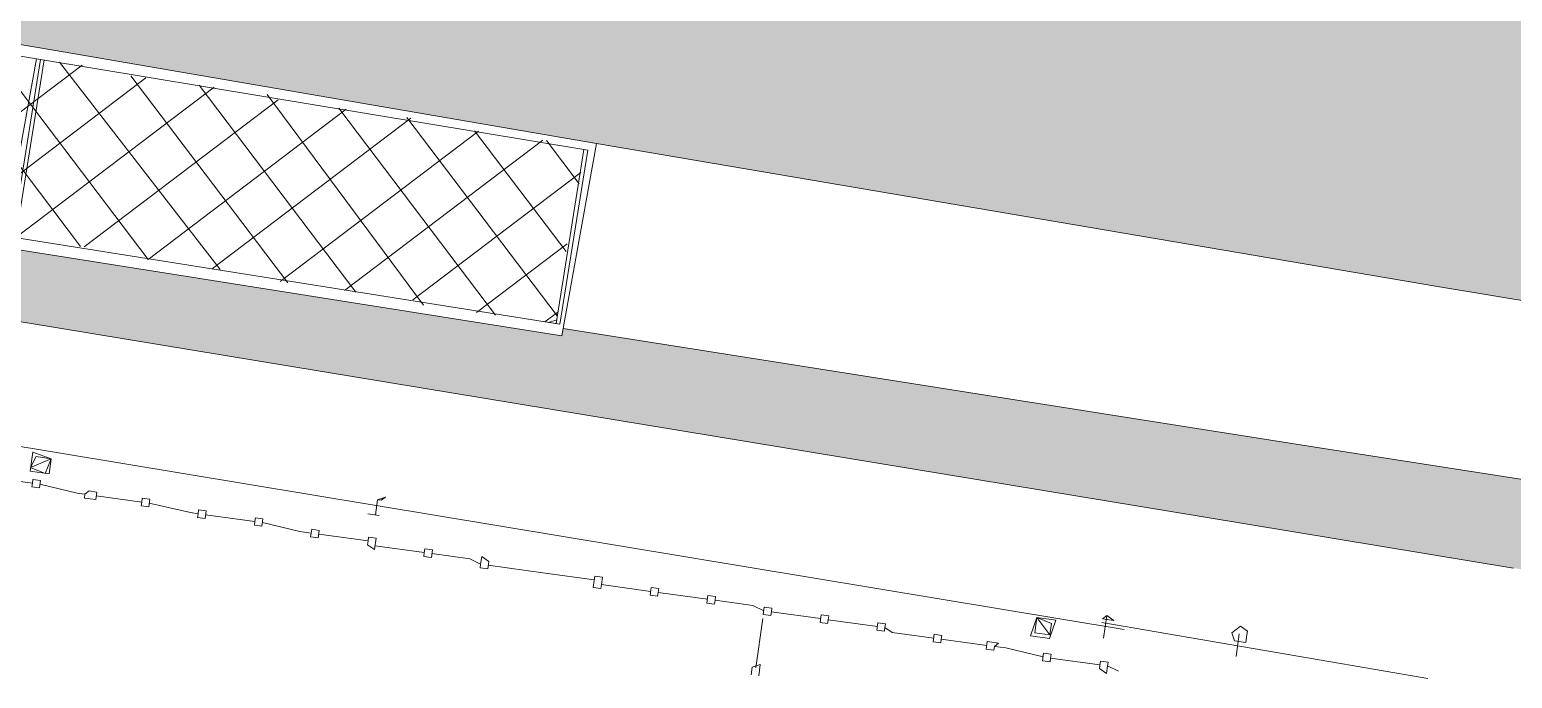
# Model space of a CAD drawing. Header units: millimetres. Extents: x -286774 to 170591, y -126585 to 81607.
# Drawn here: x -125186 to -29273, y -125644 to -83704 of the extents above; entities that cross this region are included whole.
import ezdxf

# ---------------------------------------------------------------- set-up
doc = ezdxf.new("R2010")
doc.units = ezdxf.units.MM
doc.header["$LTSCALE"] = 100
doc.header["$MEASUREMENT"] = 0
doc.layers.add('ARC-VIEW', color=90, linetype='Continuous', lineweight=5)
doc.layers.add('TAN CANG-profile- REVISE1$0$8', color=17, linetype='Continuous', lineweight=0)

msp = doc.modelspace()

# ---------------------------------------------------------------- hatches: boundary and pattern name
at = {"layer": 'TAN CANG-profile- REVISE1$0$8'}
h = msp.add_hatch(dxfattribs=at)
h.set_pattern_fill('GRASS', color=256, scale=70, angle=-7.83058)
h.set_pattern_definition([(90, (-809682.2, -212342.6), (-1257.2359, 1257.2359), [333.375, -2181.0967]), (45, (-809682.2, -212342.6), (-1257.236, 1257.236), [333.375, -1444.625]), (135, (-809682.2, -212342.6), (-1257.236, -1257.236), [333.375, -1444.625])])
h.paths.add_polyline_path([(100977, -6005), (100087, -846), (98787, 4212), (97079, 9134), (94966, 13886), (92451, 18433), (89537, 22740), (86226, 26773), (82522, 30496), (82066, 30808), (81263, 30419), (80951, 29963), (81340, 29160), (85111, 23896), (88291, 17965), (90947, 11856), (92555, 5392), (93149, -1183), (96104, -57778), (96176, -63112), (95644, -68421), (94519, -73667), (92812, -78809), (90535, -83810), (87699, -88630), (84314, -93230), (80393, -97571), (74363, -102551), (67847, -106683), (60903, -110031), (53589, -112657), (45962, -114623), (38080, -115994), (30002, -116830), (21785, -117196), (13486, -117154), (5163, -116766), (-11321, -115206), (-27207, -113017), (-42031, -110702), (-90681, -103017), (-90768, -103504), (-126419, -97848), (-162068, -91946), (-197471, -86078), (-211076, -83769), (-210933, -86085), (-210571, -87025), (-210021, -87764), (-208352, -88778), (-205921, -89411), (-195170, -91139), (-49145, -115217), (-29195, -118521), (-18797, -119824), (-8233, -120783), (2409, -121317), (13042, -121343), (23578, -120778), (33931, -119540), (44013, -117546), (53737, -114714), (58437, -112958), (63015, -110961), (67459, -108714), (71760, -106205), (75905, -103425), (79884, -100363), (83686, -97009), (87300, -93353), (90716, -89384), (93922, -85092), (96907, -80467), (99661, -75498), (102979, -67713), (104894, -59236), (105795, -50870), (105504, -42089)])
h = msp.add_hatch(dxfattribs=at)
h.set_pattern_fill('GRASS', color=256, scale=70, angle=-7.83058)
h.set_pattern_definition([(90, (-16713.7, 158199.1), (-1257.236, 1257.236), [333.375, -2181.097]), (45, (-16713.7, 158199.1), (-1257.236, 1257.236), [333.375, -1444.625]), (135, (-16713.7, 158199.1), (-1257.236, -1257.236), [333.375, -1444.625])])
h.paths.add_polyline_path([(67588, -93301), (69446, -91820), (68414, -90167, 0.109266), (79302, -76062), (77536, -76203), (75765, -76327), (73983, -76419), (72186, -76463), (70370, -76447), (68544, -76399), (66725, -76375), (64931, -76428), (63179, -76616), (61488, -76992), (59868, -77594), (58308, -78387), (56788, -79319), (55290, -80336), (53794, -81385), (52284, -82414), (50739, -83371), (49152, -84230), (47528, -84997), (45871, -85681), (44188, -86290), (42482, -86830), (40760, -87311), (39025, -87739), (37285, -88124), (35541, -88471), (33794, -88783), (32043, -89062), (30288, -89312), (28528, -89533), (26763, -89729), (24992, -89902), (23214, -90054), (21429, -90188), (19637, -90305), (17837, -90409), (16028, -90500), (14209, -90583), (12384, -90650), (10558, -90685), (8738, -90669), (6931, -90585), (5143, -90415), (3380, -90141), (1650, -89745), (-42, -89210), (-1689, -88517, -0.150314), (-16357, -80861), (-18955, -80842), (-21616, -81093), (-24265, -81302), (-26893, -81416), (-29515, -81481), (-32144, -81536), (-34779, -81589), (-37416, -81642), (-40052, -81696), (-42687, -81750), (-45321, -81804), (-47954, -81858), (-50586, -81912), (-53219, -81965), (-55852, -82018), (-58486, -82069), (-61120, -82117), (-63754, -82161), (-66389, -82200), (-69024, -82233), (-71659, -82259), (-74293, -82278), (-76928, -82287), (-79563, -82286), (-82197, -82274), (-84832, -82249), (-87466, -82212), (-90099, -82160), (-92732, -82095), (-95365, -82017), (-97998, -81929), (-100630, -81829), (-103262, -81721), (-105894, -81604), (-108526, -81481), (-111157, -81350), (-113789, -81215), (-116420, -81076), (-119051, -80933), (-121682, -80789), (-124314, -80643), (-124415, -81379), (-144611, -79837), (-165110, -77518), (-185482, -74348), (-195485, -72421), (-205295, -70256), (-206309, -70366), (-207276, -71779), (-204912, -72011), (-202550, -72251), (-200189, -72507), (-197832, -72789), (-195480, -73104), (-193132, -73456), (-190789, -73839), (-188449, -74241), (-186110, -74649), (-183770, -75053), (-181428, -75450), (-179087, -75840), (-176744, -76226), (-174401, -76609), (-172058, -76991), (-169715, -77374), (-167372, -77759), (-165030, -78147), (-162688, -78536), (-160346, -78925), (-158004, -79314), (-155661, -79702), (-153319, -80090), (-150977, -80476), (-148634, -80863), (-146292, -81250), (-143949, -81637), (-141607, -82024), (-139264, -82412), (-136922, -82801), (-134580, -83191), (-132239, -83582), (-129897, -83974), (-127556, -84368), (-125215, -84763), (-122874, -85160), (-120533, -85557), (-118193, -85956), (-115852, -86355), (-113512, -86756), (-111172, -87157), (-108832, -87560), (-106493, -87963), (-104153, -88366), (-101813, -88770), (-99474, -89174), (-97134, -89577), (-94794, -89980), (-92454, -90382), (-90114, -90782), (-87774, -91182), (-85434, -91581), (-83093, -91980), (-80753, -92378), (-78412, -92776), (-76071, -93174), (-73731, -93572), (-71390, -93969), (-69049, -94367), (-66708, -94764), (-64368, -95160), (-62027, -95557), (-59686, -95953), (-57345, -96348), (-55004, -96744), (-52663, -97139), (-50322, -97535), (-47981, -97931), (-45640, -98328), (-43300, -98726), (-40959, -99124), (-38619, -99524), (-36279, -99926), (-33939, -100328), (-31599, -100729), (-29258, -101127), (-26916, -101520), (-24574, -101906), (-22230, -102283), (-19884, -102650), (-17537, -103005), (-15188, -103347), (-12836, -103676), (-10483, -103992), (-8128, -104294), (-5771, -104581), (-3412, -104854), (-1051, -105113), (1312, -105354), (3677, -105576), (6044, -105774), (8412, -105947), (10782, -106090), (13154, -106201), (15527, -106276), (17901, -106313), (20276, -106312), (22651, -106270), (25025, -106188), (27397, -106063), (29768, -105896), (32135, -105684), (34496, -105422), (36851, -105106), (39197, -104730), (41531, -104290), (43852, -103783), (46157, -103206), (48443, -102558), (50708, -101840), (52947, -101051), (55160, -100190), (57344, -99257), (59500, -98254), (61620, -97174), (63687, -95999), (65680, -94711)])

# ---------------------------------------------------------------- linework, layer by layer
at = {"layer": 'ARC-VIEW'}
for p, q in [((-88528, -91072), (-34108, -100304)), ((-205529, -97456), (-54390, -122487)), ((-34108, -100304), (-21447, -102434)), ((-42031, -110702), (-90681, -103017)), ((-42031, -110702), (-27207, -113017)), ((-49145, -115217), (-29195, -118521)), ((-55827, -122040), (-34742, -125644))]:
    msp.add_line(p, q, dxfattribs=at)
at = {"layer": 'ARC-VIEW', "flags": 128}
msp.add_lwpolyline([(-195170, -91139), (-49145, -115217)], dxfattribs=at)
at = {"layer": 'TAN CANG-profile- REVISE1$0$8'}
for p, q in [((-124388, -84891), (-160036, -78990)), ((-124489, -85627), (-160137, -79725)), ((-121906, -97719), (-132053, -84337)), ((-117528, -98571), (-127675, -85189)), ((-88528, -91072), (-124388, -84891)), ((-134617, -95721), (-121793, -85997)), ((-124734, -85593), (-126808, -97045)), ((-124489, -85627), (-126318, -97112)), ((-124244, -85660), (-126073, -97146)), ((-89085, -91495), (-124489, -85627)), ((-112872, -99211), (-123263, -85795)), ((-130206, -96328), (-117660, -86816)), ((-108494, -100063), (-118640, -86681)), ((-126073, -97146), (-113248, -87422)), ((-104082, -100670), (-114229, -87287)), ((-99704, -101522), (-109817, -87894)), ((-121661, -97753), (-109115, -88240)), ((-117528, -98571), (-104704, -88847)), ((-95047, -102162), (-105194, -88780)), ((-113362, -99144), (-100537, -89420)), ((-91059, -102211), (-100782, -89386)), ((-108984, -99996), (-96159, -90272)), ((-104817, -100569), (-91993, -90845)), ((-90486, -98045), (-96404, -90238)), ((-89634, -93667), (-91748, -90879)), ((-88528, -91072), (-90768, -103504)), ((-89330, -91461), (-91126, -102701)), ((-89085, -91495), (-90881, -102735)), ((-100406, -101175), (-89533, -92931)), ((-90881, -102735), (-126563, -97079)), ((-96273, -101993), (-90418, -97554)), ((-90768, -103504), (-126419, -97848)), ((-91861, -102600), (-91025, -101966)), ((-91092, -102456), (-91616, -102634)), ((-91092, -102456), (-91126, -102701)), ((-124986, -111031), (-125154, -112256)), ((-123794, -111444), (-124986, -111031)), ((-124774, -111309), (-125121, -112011)), ((-123794, -111444), (-125121, -112011)), ((-125121, -112011), (-124174, -112391)), ((-123794, -111444), (-124774, -111309)), ((-124174, -112391), (-123794, -111444)), ((-123929, -112425), (-123794, -111444)), ((-128196, -112587), (-125010, -113025)), ((-125154, -112256), (-123929, -112425)), ((-125044, -113270), (-125010, -113025)), ((-125010, -113025), (-124977, -112780)), ((-124977, -112780), (-124486, -112847)), ((-124486, -112847), (-124554, -113337)), ((-124520, -113092), (-122103, -113675)), ((-124554, -113337), (-125044, -113270)), ((-122103, -113675), (-121613, -113742)), ((-121646, -113987), (-121613, -113742)), ((-120911, -114088), (-121646, -113987)), ((-121613, -113742), (-121334, -113531)), ((-121334, -113531), (-120844, -113598)), ((-120844, -113598), (-120911, -114088)), ((-120877, -113843), (-117936, -114248)), ((-117936, -114248), (-117903, -114002)), ((-117903, -114002), (-117412, -114070)), ((-117412, -114070), (-117480, -114560)), ((-102817, -115078), (-102682, -114098)), ((-102682, -114098), (-102158, -113920)), ((-102437, -114132), (-102682, -114098)), ((-102158, -113920), (-102437, -114132)), ((-117970, -114493), (-117936, -114248)), ((-117480, -114560), (-117970, -114493)), ((-117446, -114315), (-114784, -114931)), ((-114784, -114931), (-114294, -114998)), ((-114327, -115243), (-114294, -114998)), ((-114294, -114998), (-114260, -114753)), ((-114260, -114753), (-113770, -114821)), ((-113770, -114821), (-113837, -115311)), ((-113803, -115066), (-110617, -115504)), ((-103307, -115011), (-102572, -115112)), ((-113837, -115311), (-114327, -115243)), ((-110651, -115749), (-110617, -115504)), ((-110161, -115816), (-110651, -115749)), ((-110617, -115504), (-110584, -115259)), ((-110584, -115259), (-110093, -115326)), ((-110093, -115326), (-110161, -115816)), ((-110127, -115571), (-107710, -116153)), ((-106975, -116255), (-106941, -116009)), ((-106941, -116009), (-106451, -116077)), ((-107710, -116153), (-106975, -116255)), ((-107008, -116500), (-106975, -116255)), ((-106518, -116567), (-107008, -116500)), ((-106451, -116077), (-106518, -116567)), ((-106484, -116322), (-103298, -116760)), ((-103332, -117005), (-103298, -116760)), ((-102875, -117318), (-103332, -117005)), ((-103298, -116760), (-103265, -116515)), ((-103265, -116515), (-102774, -116582)), ((-102774, -116582), (-102875, -117318)), ((-102842, -117073), (-99656, -117511)), ((-99689, -117756), (-99656, -117511)), ((-99199, -117823), (-99689, -117756)), ((-99656, -117511), (-99622, -117266)), ((-99622, -117266), (-99132, -117333)), ((-99132, -117333), (-99199, -117823)), ((-99165, -117578), (-96714, -117915)), ((-96714, -117915), (-96013, -118261)), ((-96013, -118261), (-95946, -117771)), ((-95946, -117771), (-95489, -118084)), ((-96047, -118507), (-96013, -118261)), ((-95556, -118574), (-96047, -118507)), ((-95489, -118084), (-95556, -118574)), ((-95523, -118329), (-91846, -118835)), ((-88660, -119273), (-91846, -118835)), ((-88728, -119763), (-88626, -119028)), ((-88237, -119830), (-88728, -119763)), ((-88626, -119028), (-88136, -119095)), ((-88204, -119585), (-88237, -119830)), ((-88136, -119095), (-88204, -119585)), ((-85018, -120023), (-88204, -119585)), ((-85051, -120268), (-84984, -119778)), ((-84984, -119778), (-84494, -119846)), ((-84494, -119846), (-84527, -120091)), ((-84561, -120336), (-85051, -120268)), ((-84527, -120091), (-84561, -120336)), ((-81341, -120529), (-84527, -120091)), ((-81375, -120774), (-81307, -120284)), ((-80885, -120841), (-81375, -120774)), ((-81307, -120284), (-80817, -120351)), ((-80851, -120596), (-80885, -120841)), ((-80817, -120351), (-80851, -120596)), ((-78400, -120933), (-80851, -120596)), ((-77698, -121280), (-78400, -120933)), ((-78204, -124956), (-77766, -121770)), ((-77732, -121525), (-77665, -121035)), ((-77242, -121592), (-77732, -121525)), ((-77665, -121035), (-77175, -121102)), ((-77208, -121347), (-77242, -121592)), ((-77175, -121102), (-77208, -121347)), ((-74022, -121785), (-77208, -121347)), ((-74056, -122030), (-73988, -121540)), ((-73988, -121540), (-73498, -121608)), ((-73498, -121608), (-73532, -121853)), ((-60027, -121712), (-60441, -122904)), ((-60027, -121712), (-60162, -122692)), ((-59182, -122827), (-60027, -121712)), ((-58802, -121881), (-60027, -121712)), ((-59081, -122092), (-60027, -121712)), ((-55515, -121584), (-55793, -121795)), ((-55793, -121795), (-55058, -121896)), ((-55515, -121584), (-55717, -123054)), ((-55058, -121896), (-55515, -121584)), ((-73566, -122098), (-74056, -122030)), ((-73532, -121853), (-73566, -122098)), ((-70346, -122291), (-73532, -121853)), ((-70379, -122536), (-70312, -122046)), ((-69889, -122603), (-70379, -122536)), ((-70312, -122046), (-69822, -122113)), ((-69856, -122358), (-69889, -122603)), ((-69822, -122113), (-69856, -122358)), ((-69399, -122671), (-69856, -122358)), ((-66703, -123042), (-69399, -122671)), ((-60162, -122692), (-59182, -122827)), ((-59216, -123072), (-58802, -121881)), ((-59182, -122827), (-59081, -122092)), ((-47148, -122484), (-47427, -122696)), ((-47427, -122696), (-47249, -123220)), ((-46869, -122273), (-47148, -122484)), ((-47139, -124234), (-46936, -122763)), ((-46413, -122586), (-46869, -122273)), ((-46446, -122831), (-46413, -122586)), ((-66737, -123287), (-66669, -122796)), ((-66247, -123354), (-66737, -123287)), ((-66669, -122796), (-66179, -122864)), ((-66213, -123109), (-66247, -123354)), ((-66179, -122864), (-66213, -123109)), ((-63272, -123513), (-66213, -123109)), ((-63306, -123759), (-63238, -123268)), ((-63238, -123268), (-62503, -123369)), ((-62782, -123581), (-62815, -123826)), ((-62503, -123369), (-62782, -123581)), ((-62046, -123682), (-62782, -123581)), ((-59629, -124264), (-62046, -123682)), ((-60441, -122904), (-59216, -123072)), ((-47249, -123220), (-46514, -123321)), ((-46514, -123321), (-46446, -122831)), ((-62815, -123826), (-63306, -123759)), ((-59663, -124509), (-59595, -124019)), ((-59173, -124577), (-59663, -124509)), ((-59595, -124019), (-59105, -124086)), ((-59139, -124332), (-59173, -124577)), ((-59105, -124086), (-59139, -124332)), ((-55953, -124770), (-59139, -124332)), ((-55986, -125015), (-55919, -124525)), ((-55919, -124525), (-55429, -124592)), ((-55429, -124592), (-55463, -124837)), ((-78517, -125413), (-78449, -124922)), ((-78449, -124922), (-77925, -124745)), ((-77925, -124745), (-78026, -125480)), ((-55530, -125327), (-55986, -125015)), ((-55463, -124837), (-55530, -125327)), ((-54761, -125183), (-55463, -124837))]:
    msp.add_line(p, q, dxfattribs=at)

doc.saveas('drawing.dxf')
